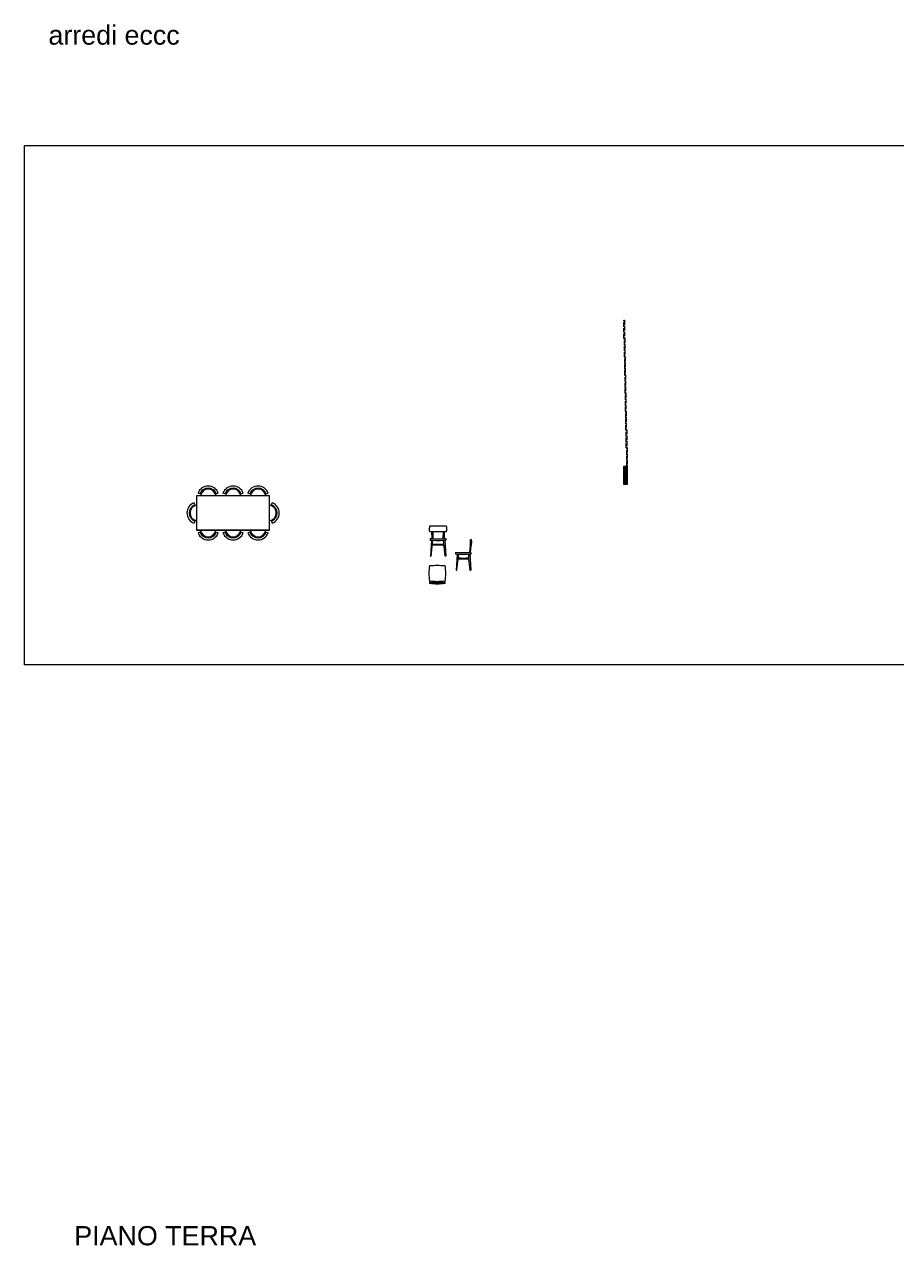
# Model space of a CAD drawing. Header units: millimetres. Extents: x 19901 to 42199, y 14822 to 21214.
# Drawn here: x 23218 to 25488, y 18037 to 21214 of the extents above; entities that cross this region are included whole.
import ezdxf

# ---------------------------------------------------------------- set-up
doc = ezdxf.new("R2010")
doc.units = ezdxf.units.MM
doc.linetypes.add('ACAD_ISO02W100', pattern=[15, 12, -3])
doc.layers.get('0').update_dxf_attribs({"lineweight": 18})
doc.layers.add('A-FURN', color=9, linetype='Continuous', lineweight=13)
doc.styles.get("Standard").update_dxf_attribs({"font": 'Arial.ttf'})

msp = doc.modelspace()

# ---------------------------------------------------------------- linework, layer by layer
at = {"layer": 'A-FURN'}
for p, q in [((23666.3, 19988), (23666.3, 19898)), ((23856.3, 19988), (23666.3, 19988)), ((23675.2, 19992.7), (23669.9, 19994.6)), ((23677.3, 19991.9), (23675.2, 19992.7)), ((23678.2, 19994), (23676.1, 19994.8)), ((23714.4, 19994), (23716.6, 19994.8)), ((23715.3, 19991.9), (23717.4, 19992.7)), ((23717.4, 19992.7), (23722.7, 19994.6)), ((23740.2, 19992.7), (23734.9, 19994.6)), ((23742.3, 19991.9), (23740.2, 19992.7)), ((23743.2, 19994), (23741.1, 19994.8)), ((23779.4, 19994), (23781.6, 19994.8)), ((23780.3, 19991.9), (23782.4, 19992.7)), ((23782.4, 19992.7), (23787.7, 19994.6)), ((23805.2, 19992.7), (23799.9, 19994.6)), ((23807.3, 19991.9), (23805.2, 19992.7)), ((23808.2, 19994), (23806.1, 19994.8)), ((23844.4, 19994), (23846.6, 19994.8)), ((23845.3, 19991.9), (23847.4, 19992.7)), ((23847.4, 19992.7), (23852.7, 19994.6)), ((23856.3, 19898), (23856.3, 19988)), ((23660.3, 19961.1), (23659.6, 19963.3)), ((23661.6, 19964.1), (23659.7, 19969.4)), ((23662.4, 19962), (23661.6, 19964.1)), ((23860.3, 19962), (23861, 19964.1)), ((23861, 19964.1), (23862.9, 19969.4)), ((23862.3, 19961.1), (23863.1, 19963.3)), ((23660.3, 19924.9), (23659.6, 19922.8)), ((23662.4, 19924), (23661.6, 19921.9)), ((23860.3, 19924), (23861, 19921.9)), ((23862.3, 19924.9), (23863.1, 19922.8)), ((23661.6, 19921.9), (23659.7, 19916.6)), ((23666.3, 19898), (23856.3, 19898)), ((23856.3, 19898), (23666.3, 19898)), ((23675.2, 19893.3), (23669.9, 19891.4)), ((23677.3, 19894.1), (23675.2, 19893.3)), ((23678.2, 19892), (23676.1, 19891.2)), ((23714.4, 19892), (23716.6, 19891.2)), ((23715.3, 19894.1), (23717.4, 19893.3)), ((23717.4, 19893.3), (23722.7, 19891.4)), ((23740.2, 19893.3), (23734.9, 19891.4)), ((23742.3, 19894.1), (23740.2, 19893.3)), ((23743.2, 19892), (23741.1, 19891.2)), ((23779.4, 19892), (23781.6, 19891.2)), ((23780.3, 19894.1), (23782.4, 19893.3)), ((23782.4, 19893.3), (23787.7, 19891.4)), ((23805.2, 19893.3), (23799.9, 19891.4)), ((23807.3, 19894.1), (23805.2, 19893.3)), ((23808.2, 19892), (23806.1, 19891.2)), ((23844.4, 19892), (23846.6, 19891.2)), ((23845.3, 19894.1), (23847.4, 19893.3)), ((23847.4, 19893.3), (23852.7, 19891.4)), ((23861, 19921.9), (23862.9, 19916.6)), ((24278, 19894.1), (24278.5, 19876.3)), ((24280.8, 19894.1), (24281.4, 19876.2)), ((24308.4, 19876.2), (24308.9, 19894)), ((24311.2, 19876.3), (24311.8, 19894)), ((24277.3, 19872.2), (24274.6, 19830.3)), ((24276.7, 19830.3), (24281.2, 19872.1)), ((24279.9, 19859.9), (24309.8, 19859.9)), ((24280.1, 19862.1), (24309.5, 19862.1)), ((24312.9, 19830.2), (24308.5, 19872)), ((24312.3, 19872.1), (24315, 19830.2)), ((24274.6, 19830.3), (24276.8, 19830.3)), ((24315, 19830.2), (24312.9, 19830.2)), ((24344.6, 19836.1), (24341.9, 19794.2)), ((24344, 19794.2), (24348.4, 19835.9)), ((24373.7, 19835.8), (24374.3, 19822.4)), ((24377.4, 19835.9), (24378, 19822.5)), ((24377.5, 19840.3), (24379, 19858)), ((24379.4, 19840.3), (24380.9, 19857.9)), ((24374.3, 19822.4), (24377.8, 19794.3)), ((24378.1, 19822.5), (24380.3, 19794.3)), ((24276.2, 19764.8), (24276.3, 19762.2)), ((24279.1, 19764.6), (24279.2, 19761.8)), ((24306.7, 19761.8), (24306.8, 19764.6)), ((24309.5, 19762.2), (24309.6, 19764.8)), ((24341.9, 19794.2), (24344, 19794.2)), ((24377.8, 19794.3), (24380.3, 19794.3))]:
    msp.add_line(p, q, dxfattribs=at)
msp.add_lwpolyline([(23218, 20899.5), (28252.1, 20899.5), (28252.1, 19547.9), (23218, 19547.9)], close=True, dxfattribs=at)
at = {"layer": 'A-FURN', "linetype": 'ACAD_ISO02W100'}
for points in [[(24778.7, 20397.2), (24778.7, 20444.7), (24779.7, 20444.7), (24779.7, 20397.2), (24778.7, 20397.2)], [(24779.7, 20349.7), (24779.7, 20397.2), (24780.7, 20397.2), (24780.7, 20349.7), (24779.7, 20349.7)], [(24780.7, 20302.2), (24780.7, 20349.7), (24781.7, 20349.7), (24781.7, 20302.2), (24780.7, 20302.2)], [(24781.7, 20254.7), (24781.7, 20302.2), (24782.7, 20302.2), (24782.7, 20254.7), (24781.7, 20254.7)], [(24782.7, 20207.2), (24782.7, 20254.7), (24783.7, 20254.7), (24783.7, 20207.2), (24782.7, 20207.2)], [(24783.7, 20159.7), (24783.7, 20207.2), (24784.7, 20207.2), (24784.7, 20159.7), (24783.7, 20159.7)], [(24784.7, 20112.2), (24784.7, 20159.7), (24785.7, 20159.7), (24785.7, 20112.2), (24784.7, 20112.2)], [(24785.7, 20064.7), (24785.7, 20112.2), (24786.7, 20112.2), (24786.7, 20064.7), (24785.7, 20064.7)]]:
    msp.add_lwpolyline(points, dxfattribs=at)
at = {"layer": 'A-FURN'}
for points in [[(24778.7, 20017.2), (24778.7, 20064.7), (24779.7, 20064.7), (24779.7, 20017.2), (24778.7, 20017.2)], [(24779.7, 20017.2), (24779.7, 20064.7), (24780.7, 20064.7), (24780.7, 20017.2), (24779.7, 20017.2)], [(24780.7, 20017.2), (24780.7, 20064.7), (24781.7, 20064.7), (24781.7, 20017.2), (24780.7, 20017.2)], [(24781.7, 20017.2), (24781.7, 20064.7), (24782.7, 20064.7), (24782.7, 20017.2), (24781.7, 20017.2)], [(24782.7, 20017.2), (24782.7, 20064.7), (24783.7, 20064.7), (24783.7, 20017.2), (24782.7, 20017.2)], [(24783.7, 20017.2), (24783.7, 20064.7), (24784.7, 20064.7), (24784.7, 20017.2), (24783.7, 20017.2)], [(24784.7, 20017.2), (24784.7, 20064.7), (24785.7, 20064.7), (24785.7, 20017.2), (24784.7, 20017.2)], [(24785.7, 20017.2), (24785.7, 20064.7), (24786.7, 20064.7), (24786.7, 20017.2), (24785.7, 20017.2)]]:
    msp.add_lwpolyline(points, dxfattribs=at)
for points in [[(24273.6, 19909.5), (24316.2, 19909.5, -0.092959), (24316.2, 19894, -0.002126), (24273.4, 19894.2, -0.109257), (24273.6, 19909.5, -0.276267)], [(24274.4, 19876.6, 0.162787), (24274.4, 19872.4, 0.892277)], [(24315.3, 19876.5, -0.162787), (24315.3, 19872.3, -0.892277)], [(24378.4, 19858, 0.066438), (24379.1, 19873.5, 3.035344)], [(24381.4, 19858, 0.066438), (24382.1, 19873.4, 3.035344)], [(24340.5, 19840.5, 0.162787), (24340.5, 19836.4, 0.892277)], [(24380.2, 19840.3, -0.162787), (24380.3, 19836.2, -0.892277)], [(24272.2, 19806.1, -0.040062), (24313.3, 19806, -3.508425)], [(24313.2, 19765, -0.040002), (24272.2, 19765.1, -3.508425)], [(24313.2, 19762.7, -0.076135), (24272.2, 19762.7, -3.508425)], [(24313.2, 19759.5, -0.076111), (24272.2, 19759.6, -3.508425)]]:
    msp.add_lwpolyline(points, format="xyb", dxfattribs=at)
for centre, radius, start, end in [((23696.3, 19985), 28.1, 20, 160), ((23696.3, 19985), 22.5, 20, 160), ((23696.3, 19985), 20.2, 8.505, 171.495), ((23761.3, 19985), 28.1, 20, 160), ((23761.3, 19985), 22.5, 20, 160), ((23761.3, 19985), 20.2, 8.505, 171.495), ((23826.3, 19985), 28.1, 20, 160), ((23826.3, 19985), 22.5, 20, 160), ((23826.3, 19985), 20.2, 8.505, 171.495), ((23669.3, 19943), 28.1, 110, 250), ((23669.3, 19943), 22.5, 110, 250), ((23669.3, 19943), 20.2, 98.505, 261.495), ((23853.3, 19943), 20.2, 278.505, 81.495), ((23853.3, 19943), 22.5, 290, 70), ((23853.3, 19943), 28.1, 290, 70), ((23696.3, 19901), 28.1, 200, 340), ((23696.3, 19901), 22.5, 200, 340), ((23696.3, 19901), 20.2, 188.505, 351.495), ((23761.3, 19901), 28.1, 200, 340), ((23761.3, 19901), 22.5, 200, 340), ((23761.3, 19901), 20.2, 188.505, 351.495), ((23826.3, 19901), 28.1, 200, 340), ((23826.3, 19901), 22.5, 200, 340), ((23826.3, 19901), 20.2, 188.505, 351.495), ((24295.7, 20217.1), 341.2, 266.42, 273.2965), ((24295.7, 20212.9), 341.2, 266.42, 273.2965), ((24380.4, 19867.8), 5.81, 73.6382, 103.6835), ((24361.8, 20176.4), 340.7, 266.4069, 273.1075), ((24361.9, 20185.5), 345.7, 266.4571, 273.0425), ((24380.3, 19874), 16.1, 263.4091, 274.1747), ((24415.7, 19785.5), 144.9, 171.8279, 188.0879), ((24169.7, 19785.7), 145, 351.7935, 8.0471), ((24360.8, 20123.9), 300.3, 267.4035, 272.5601), ((24361.4, 20141.1), 315.3, 267.4639, 272.3168), ((24282.9, 19761.1), 10.8, 171.5154, 188.2468), ((24302.5, 19761.1), 10.8, 351.5154, 8.2468)]:
    msp.add_arc(centre, radius, start, end, dxfattribs=at)

# ---------------------------------------------------------------- texts
at = {"char_height": 50, "attachment_point": 1}
for s, insert in [('arredi eccc', (23280.6, 21211.6)), ('PIANO TERRA', (23347.8, 18087.4))]:
    msp.add_mtext_dynamic_manual_height_columns(s, width=1017.121, gutter_width=12.5, heights=[0], dxfattribs=dict(at, insert=insert))

doc.saveas('drawing.dxf')
